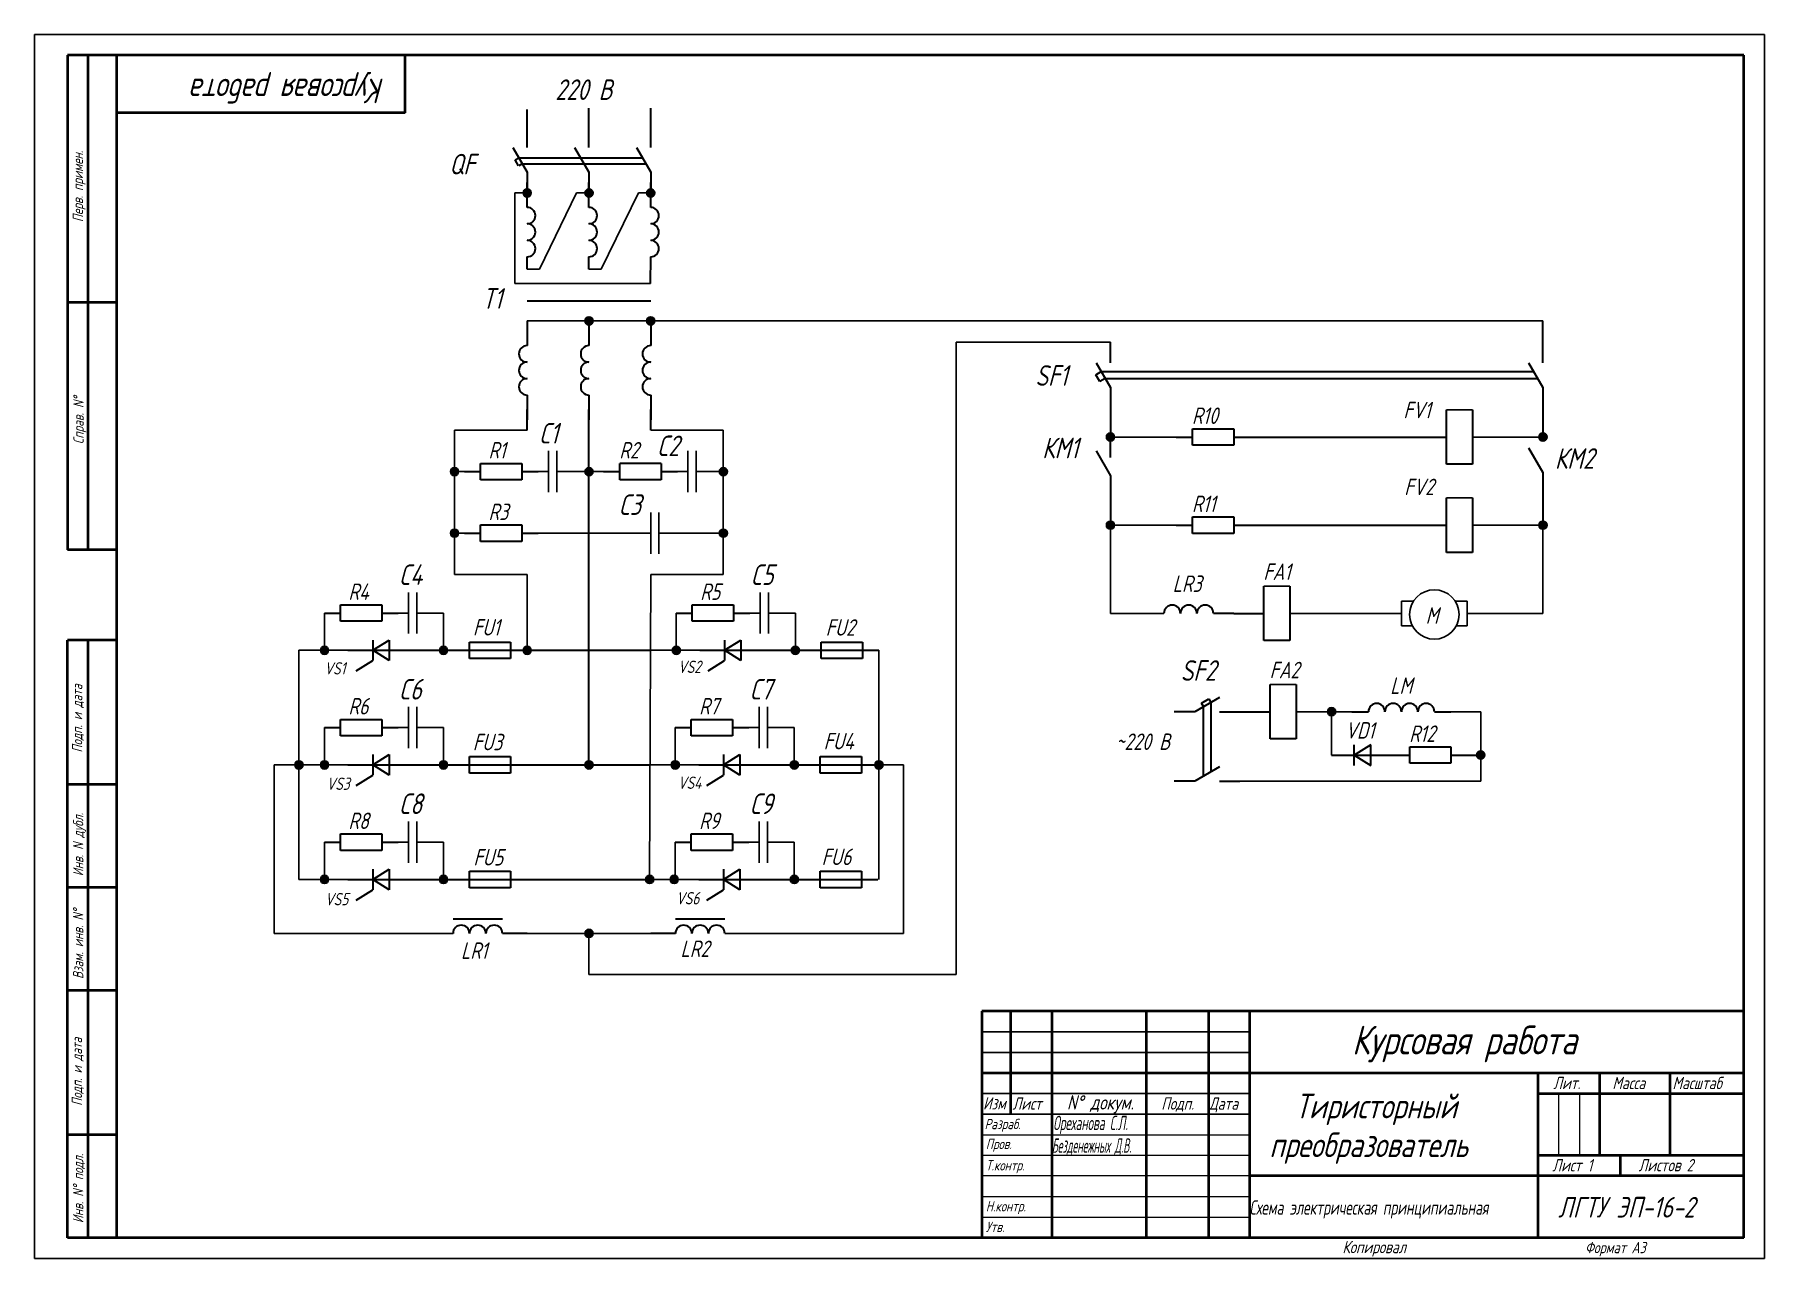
# Model space of a CAD drawing. Header units: millimetres. Extents: x 0 to 420, y 0 to 297.
import ezdxf

# ---------------------------------------------------------------- set-up
doc = ezdxf.new("R2010")
doc.units = ezdxf.units.MM
doc.layers.add('KONTUR', color=7, linetype='Continuous')
for name, color, linetype, lineweight in [('линия эл', 5, 'Continuous', 30), ('Основная', 7, 'Continuous', 40), ('текст', 7, 'Continuous', 30), ('тонкая', 7, 'Continuous', 20)]:
    doc.layers.add(name, color=color, linetype=linetype, lineweight=lineweight)
doc.styles.add('стиль1', font='romand.shx', dxfattribs={"width": 0.8, "oblique": 15})

msp = doc.modelspace()

# ---------------------------------------------------------------- hatches: boundary and pattern name
h = msp.add_hatch(color=7)
h.dxf.hatch_style = 1
h.paths.add_polyline_path([(120.59, 258.58, 1), (118.59, 258.58, 1)])
h = msp.add_hatch(color=7)
h.dxf.hatch_style = 1
h.paths.add_polyline_path([(135.59, 258.58, 1), (133.59, 258.58, 1)])
h = msp.add_hatch(color=7)
h.dxf.hatch_style = 1
h.paths.add_polyline_path([(150.59, 258.58, 1), (148.59, 258.58, 1)])
h = msp.add_hatch(color=7)
h.dxf.hatch_style = 1
h.paths.add_polyline_path([(135.59, 227.52, 1), (133.59, 227.52, 1)])
h = msp.add_hatch(color=7)
h.dxf.hatch_style = 1
h.paths.add_polyline_path([(150.59, 227.52, 1), (148.59, 227.52, 1)])
h = msp.add_hatch(color=7)
h.dxf.hatch_style = 1
h.paths.add_polyline_path([(262.22, 199.33, 1), (260.22, 199.33, 1)])
h = msp.add_hatch(color=7)
h.dxf.hatch_style = 1
h.paths.add_polyline_path([(367.22, 199.33, 1), (365.22, 199.33, 1)])
h = msp.add_hatch(color=7)
h.dxf.hatch_style = 1
h.paths.add_polyline_path([(102.96, 190.95, 1), (100.96, 190.95, 1)])
h = msp.add_hatch(color=7)
h.dxf.hatch_style = 1
h.paths.add_polyline_path([(135.59, 190.95, 1), (133.59, 190.95, 1)])
h = msp.add_hatch(color=7)
h.dxf.hatch_style = 1
h.paths.add_polyline_path([(168.22, 190.95, 1), (166.22, 190.95, 1)])
h = msp.add_hatch(color=7)
h.dxf.hatch_style = 1
h.paths.add_polyline_path([(102.96, 176, 1), (100.96, 176, 1)])
h = msp.add_hatch(color=7)
h.dxf.hatch_style = 1
h.paths.add_polyline_path([(168.22, 176, 1), (166.22, 176, 1)])
h = msp.add_hatch(color=7)
h.dxf.hatch_style = 1
h.paths.add_polyline_path([(262.22, 177.94, 1), (260.22, 177.94, 1)])
h = msp.add_hatch(color=7)
h.dxf.hatch_style = 1
h.paths.add_polyline_path([(367.22, 177.94, 1), (365.22, 177.94, 1)])
h = msp.add_hatch(color=7)
h.dxf.hatch_style = 1
h.paths.add_polyline_path([(71.39, 147.57, 1), (69.39, 147.57, 1)])
h = msp.add_hatch(color=7)
h.dxf.hatch_style = 1
h.paths.add_polyline_path([(100.29, 147.57, 1), (98.29, 147.57, 1)])
h = msp.add_hatch(color=7)
h.dxf.hatch_style = 1
h.paths.add_polyline_path([(120.59, 147.57, 1), (118.59, 147.57, 1)])
h = msp.add_hatch(color=7)
h.dxf.hatch_style = 1
h.paths.add_polyline_path([(156.81, 147.57, 1), (154.81, 147.57, 1)])
h = msp.add_hatch(color=7)
h.dxf.hatch_style = 1
h.paths.add_polyline_path([(185.71, 147.57, 1), (183.71, 147.57, 1)])
h = msp.add_hatch(color=7)
h.dxf.hatch_style = 1
h.paths.add_polyline_path([(315.9, 132.67, 1), (313.9, 132.67, 1)])
h = msp.add_hatch(color=7)
h.dxf.hatch_style = 1
h.paths.add_polyline_path([(352.11, 122.16, 1), (350.11, 122.16, 1)])
h = msp.add_hatch(color=7)
h.dxf.hatch_style = 1
h.paths.add_polyline_path([(65.17, 119.77, 1), (63.17, 119.77, 1)])
h = msp.add_hatch(color=7)
h.dxf.hatch_style = 1
h.paths.add_polyline_path([(71.39, 119.77, 1), (69.39, 119.77, 1)])
h = msp.add_hatch(color=7)
h.dxf.hatch_style = 1
h.paths.add_polyline_path([(100.29, 119.77, 1), (98.29, 119.77, 1)])
h = msp.add_hatch(color=7)
h.dxf.hatch_style = 1
h.paths.add_polyline_path([(135.59, 119.77, 1), (133.59, 119.77, 1)])
h = msp.add_hatch(color=7)
h.dxf.hatch_style = 1
h.paths.add_polyline_path([(156.55, 119.77, 1), (154.55, 119.77, 1)])
h = msp.add_hatch(color=7)
h.dxf.hatch_style = 1
h.paths.add_polyline_path([(185.45, 119.77, 1), (183.45, 119.77, 1)])
h = msp.add_hatch(color=7)
h.dxf.hatch_style = 1
h.paths.add_polyline_path([(206, 119.77, 1), (204, 119.77, 1)])
h = msp.add_hatch(color=7)
h.dxf.hatch_style = 1
h.paths.add_polyline_path([(71.39, 91.97, 1), (69.39, 91.97, 1)])
h = msp.add_hatch(color=7)
h.dxf.hatch_style = 1
h.paths.add_polyline_path([(100.29, 91.97, 1), (98.29, 91.97, 1)])
h = msp.add_hatch(color=7)
h.dxf.hatch_style = 1
h.paths.add_polyline_path([(150.33, 91.97, 1), (148.33, 91.97, 1)])
h = msp.add_hatch(color=7)
h.dxf.hatch_style = 1
h.paths.add_polyline_path([(156.29, 91.97, 1), (154.29, 91.97, 1)])
h = msp.add_hatch(color=7)
h.dxf.hatch_style = 1
h.paths.add_polyline_path([(185.45, 91.97, 1), (183.45, 91.97, 1)])
h = msp.add_hatch(color=7)
h.dxf.hatch_style = 1
h.paths.add_polyline_path([(135.59, 78.86, 1), (133.59, 78.86, 1)])

# ---------------------------------------------------------------- linework, layer by layer
at = {"color": 7}
for p, q in [((119.59, 258.58), (116.59, 258.58)), ((116.59, 258.58), (116.59, 236.58)), ((131.59, 258.58), (122.59, 240.08)), ((134.59, 258.58), (131.59, 258.58)), ((146.59, 258.58), (137.59, 240.08)), ((149.59, 258.58), (146.59, 258.58)), ((119.59, 240.08), (122.59, 240.08)), ((134.59, 240.08), (137.59, 240.08)), ((116.59, 236.58), (149.57, 236.57)), ((149.59, 227.52), (119.59, 227.52)), ((149.59, 227.52), (366.22, 227.52)), ((223.78, 68.86), (223.78, 222.33)), ((261.22, 222.33), (223.78, 222.33)), ((342.81, 205.93), (349.11, 205.93)), ((119.59, 201.02), (101.96, 201.02)), ((101.96, 201.02), (101.96, 190.95)), ((149.59, 201.02), (167.22, 201.02)), ((167.22, 201.02), (167.22, 190.95)), ((261.22, 199.33), (277.16, 199.33)), ((349.11, 199.33), (366.22, 199.33)), ((124.81, 195.95), (124.81, 185.95)), ((126.81, 195.95), (126.81, 185.95)), ((158.61, 195.95), (158.61, 185.95)), ((160.61, 195.95), (160.61, 185.95)), ((101.96, 190.95), (104.74, 190.95)), ((101.96, 190.95), (101.96, 165.94)), ((124.81, 190.95), (122.29, 190.95)), ((126.81, 190.95), (139.81, 190.95)), ((153.66, 190.95), (158.61, 190.95)), ((160.61, 190.95), (167.22, 190.95)), ((167.22, 190.95), (167.22, 165.94)), ((149.59, 181), (149.59, 171)), ((151.59, 181), (151.59, 171)), ((342.81, 184.54), (349.11, 184.54)), ((261.22, 177.94), (277.16, 177.94)), ((261.22, 177.94), (261.22, 156.54)), ((349.11, 177.94), (366.22, 177.94)), ((366.22, 177.94), (366.22, 156.54)), ((101.96, 176), (104.74, 176)), ((120.29, 176), (147.06, 176)), ((149.59, 176), (147.06, 176)), ((151.59, 176), (167.22, 176)), ((101.96, 165.94), (119.59, 165.94)), ((119.59, 165.94), (119.59, 147.57)), ((149.59, 165.94), (149.33, 91.97)), ((149.59, 165.94), (167.22, 165.94)), ((90.79, 161.62), (90.79, 151.62)), ((92.79, 161.62), (92.79, 151.62)), ((176.21, 161.62), (176.21, 151.62)), ((178.21, 161.62), (178.21, 151.62)), ((298.49, 163.14), (304.79, 163.14)), ((70.39, 156.62), (70.39, 147.57)), ((90.79, 156.62), (88.27, 156.62)), ((92.79, 156.62), (99.29, 156.62)), ((99.29, 156.62), (99.29, 147.57)), ((155.81, 156.62), (155.81, 147.57)), ((176.21, 156.62), (173.69, 156.62)), ((178.21, 156.62), (184.71, 156.62)), ((184.71, 156.62), (184.71, 147.57)), ((261.22, 156.54), (274.22, 156.54)), ((304.79, 156.54), (331.9, 156.54)), ((331.9, 159.54), (331.9, 153.54)), ((331.9, 159.54), (334.82, 159.54)), ((347.81, 159.54), (344.89, 159.54)), ((347.81, 159.54), (347.81, 153.54)), ((347.81, 156.54), (366.22, 156.54)), ((331.9, 153.54), (334.52, 153.54)), ((347.81, 153.54), (345.2, 153.54)), ((76.09, 147.57), (64.17, 147.57)), ((64.17, 147.57), (64.17, 119.77)), ((161.51, 147.57), (149.59, 147.57)), ((205, 147.57), (205, 91.97)), ((300, 139.27), (306.3, 139.27)), ((90.79, 133.82), (90.79, 123.82)), ((92.79, 133.82), (92.79, 123.82)), ((175.95, 133.82), (175.95, 123.82)), ((177.95, 133.82), (177.95, 123.82)), ((306.3, 132.67), (321.86, 132.67)), ((314.9, 122.16), (314.9, 132.67)), ((351.11, 132.67), (343.86, 132.67)), ((351.11, 115.83), (351.11, 132.67)), ((70.39, 128.82), (70.39, 119.77)), ((90.79, 128.82), (88.27, 128.82)), ((92.79, 128.82), (99.29, 128.82)), ((99.29, 128.82), (99.29, 119.77)), ((155.55, 128.82), (155.55, 119.77)), ((175.95, 128.82), (173.43, 128.82)), ((177.95, 128.82), (184.45, 128.82)), ((184.45, 128.82), (184.45, 119.77)), ((64.17, 119.77), (58.17, 119.77)), ((58.17, 119.77), (58.17, 78.86)), ((64.17, 119.77), (64.17, 91.97)), ((76.09, 119.77), (64.17, 119.77)), ((161.25, 119.77), (149.33, 119.77)), ((205, 119.77), (211, 119.77)), ((211, 119.77), (211, 78.86)), ((292.67, 115.83), (351.11, 115.83)), ((90.79, 106.02), (90.79, 96.02)), ((92.79, 106.02), (92.79, 96.02)), ((175.95, 106.02), (175.95, 96.02)), ((177.95, 106.02), (177.95, 96.02)), ((70.39, 101.02), (70.39, 91.97)), ((90.79, 101.02), (88.27, 101.02)), ((92.79, 101.02), (99.29, 101.02)), ((99.29, 101.02), (99.29, 91.97)), ((155.55, 101.02), (155.55, 91.97)), ((175.95, 101.02), (173.43, 101.02)), ((177.95, 101.02), (184.45, 101.02)), ((184.45, 101.02), (184.45, 91.97)), ((76.09, 91.97), (64.17, 91.97)), ((161.25, 91.97), (149.33, 91.97)), ((89.34, 78.86), (58.17, 78.86)), ((101.59, 78.86), (88.59, 78.86)), ((134.59, 78.86), (119.59, 78.86)), ((134.59, 78.86), (149.59, 78.86)), ((134.59, 78.86), (134.59, 68.86)), ((167.59, 78.86), (211, 78.86)), ((134.59, 68.86), (223.78, 68.86)), ((295, 55), (230, 55)), ((295, 50), (230, 50)), ((295, 40), (230, 40)), ((295, 35), (230, 35))]:
    msp.add_line(p, q, dxfattribs=at)
msp.add_line((365, 5), (365, 5))
for centre, radius in [((119.59, 258.58), 1), ((134.59, 258.58), 1), ((149.59, 258.58), 1), ((134.59, 227.52), 1), ((149.59, 227.52), 1), ((261.22, 199.33), 1), ((366.22, 199.33), 1), ((101.96, 190.95), 1), ((134.59, 190.95), 1), ((167.22, 190.95), 1), ((101.96, 176), 1), ((167.22, 176), 1), ((261.22, 177.94), 1), ((366.22, 177.94), 1), ((339.86, 156.27), 6), ((70.39, 147.57), 1), ((99.29, 147.57), 1), ((119.59, 147.57), 1), ((155.81, 147.57), 1), ((184.71, 147.57), 1), ((314.9, 132.67), 1), ((351.11, 122.16), 1), ((64.17, 119.77), 1), ((70.39, 119.77), 1), ((99.29, 119.77), 1), ((134.59, 119.77), 1), ((155.55, 119.77), 1), ((184.45, 119.77), 1), ((205, 119.77), 1), ((70.39, 91.97), 1), ((99.29, 91.97), 1), ((149.33, 91.97), 1), ((155.29, 91.97), 1), ((184.45, 91.97), 1), ((134.59, 78.86), 1)]:
    msp.add_circle(centre, radius, dxfattribs=at)
at = {"layer": 'KONTUR'}
for p, q in [((0, 0), (0, 297)), ((0, 297), (420, 297)), ((420, 297), (420, 0)), ((420, 0), (0, 0))]:
    msp.add_line(p, q, dxfattribs=at)
at = {"layer": 'линия эл', "color": 7}
for p, q in [((119.59, 269.58), (119.59, 278.86)), ((134.59, 269.58), (134.59, 279.15)), ((149.59, 269.58), (149.59, 279.15)), ((116.11, 269.59), (119.59, 263.58)), ((131.11, 269.59), (134.59, 263.58)), ((146.11, 269.59), (149.59, 263.58)), ((116.69, 266.58), (117.56, 267.08)), ((117.53, 265.13), (116.69, 266.58)), ((118.41, 265.64), (117.54, 265.14)), ((117.56, 267.08), (147.56, 267.08)), ((118.4, 265.63), (148.4, 265.63)), ((119.59, 263.58), (119.59, 258.58)), ((119.59, 255.08), (119.59, 261.08)), ((134.59, 263.58), (134.59, 258.58)), ((134.59, 255.08), (134.59, 261.08)), ((149.59, 263.58), (149.59, 258.58)), ((149.59, 255.08), (149.59, 261.08)), ((119.59, 240.08), (119.59, 243.08)), ((134.59, 240.08), (134.59, 243.08)), ((149.57, 236.57), (149.59, 243.08)), ((119.59, 232.36), (149.59, 232.36)), ((119.59, 227.52), (119.59, 221.52)), ((134.59, 227.52), (134.59, 221.52)), ((149.59, 227.52), (149.59, 221.52)), ((366.22, 217.33), (366.22, 227.52)), ((261.22, 217.33), (261.22, 222.33)), ((257.69, 214.44), (258.97, 215.23)), ((258.65, 212.79), (257.69, 214.44)), ((257.74, 217.35), (261.22, 211.33)), ((258.97, 215.23), (363.97, 215.23)), ((362.74, 217.35), (366.22, 211.33)), ((259.95, 213.54), (258.65, 212.79)), ((259.95, 213.54), (364.94, 213.54)), ((261.22, 211.33), (261.22, 199.33)), ((366.22, 211.33), (366.22, 199.33)), ((119.59, 209.52), (119.59, 203.52)), ((119.59, 201.02), (119.59, 206.02)), ((134.59, 209.52), (134.59, 203.52)), ((134.59, 119.77), (134.59, 206.02)), ((149.59, 209.52), (149.59, 203.52)), ((149.59, 201.02), (149.59, 206.02)), ((342.81, 192.73), (342.81, 205.93)), ((349.11, 205.93), (349.11, 192.73)), ((261.22, 194.33), (261.22, 199.33)), ((277.16, 199.33), (281.16, 199.33)), ((281.16, 201.35), (291.16, 201.35)), ((281.16, 199.33), (281.16, 201.33)), ((281.16, 197.33), (281.16, 199.33)), ((291.16, 201.33), (291.16, 197.33)), ((291.16, 199.33), (342.81, 199.33)), ((257.74, 195.95), (261.22, 189.94)), ((291.16, 197.33), (281.16, 197.33)), ((362.74, 196.7), (366.22, 190.69)), ((104.41, 190.95), (108.29, 190.95)), ((108.29, 192.95), (118.29, 192.95)), ((108.29, 190.95), (108.29, 192.95)), ((108.29, 188.95), (108.29, 190.95)), ((118.29, 192.95), (118.29, 188.95)), ((118.29, 190.95), (122.29, 190.95)), ((138.12, 190.95), (142.12, 190.95)), ((142.12, 192.97), (152.12, 192.97)), ((142.12, 190.95), (142.12, 192.95)), ((142.12, 188.95), (142.12, 190.95)), ((152.12, 192.95), (152.12, 188.95)), ((152.12, 190.95), (156.12, 190.95)), ((261.22, 189.94), (261.22, 177.94)), ((349.09, 192.73), (342.81, 192.73)), ((366.22, 190.69), (366.22, 177.94)), ((118.29, 188.95), (108.29, 188.95)), ((152.12, 188.95), (142.12, 188.95)), ((342.81, 171.34), (342.81, 184.54)), ((349.11, 184.54), (349.11, 171.34)), ((108.29, 178), (118.29, 178)), ((108.29, 176), (108.29, 178)), ((118.29, 178), (118.29, 174)), ((277.16, 177.94), (281.16, 177.94)), ((281.16, 179.95), (291.16, 179.95)), ((281.16, 177.94), (281.16, 179.94)), ((281.16, 175.94), (281.16, 177.94)), ((291.16, 179.94), (291.16, 175.94)), ((291.16, 177.94), (342.81, 177.94)), ((104.41, 176), (108.29, 176)), ((108.29, 174), (108.29, 176)), ((118.29, 174), (108.29, 174)), ((118.29, 176), (122.29, 176)), ((291.16, 175.94), (281.16, 175.94)), ((349.09, 171.34), (342.81, 171.34)), ((298.49, 149.94), (298.49, 163.14)), ((304.79, 163.14), (304.79, 149.94)), ((70.39, 156.62), (74.27, 156.62)), ((74.27, 158.62), (84.27, 158.62)), ((74.27, 156.62), (74.27, 158.62)), ((74.27, 154.62), (74.27, 156.62)), ((84.27, 158.62), (84.27, 154.62)), ((84.27, 156.62), (88.27, 156.62)), ((155.81, 156.62), (159.69, 156.62)), ((159.69, 158.62), (169.69, 158.62)), ((159.69, 156.62), (159.69, 158.62)), ((159.69, 154.62), (159.69, 156.62)), ((169.69, 158.62), (169.69, 154.62)), ((169.69, 156.62), (173.69, 156.62)), ((291.16, 156.54), (286.22, 156.54)), ((291.16, 156.54), (298.49, 156.54)), ((84.27, 154.62), (74.27, 154.62)), ((169.69, 154.62), (159.69, 154.62)), ((76.09, 147.57), (92.09, 147.57)), ((82.09, 150.07), (82.09, 145.07)), ((82.09, 147.57), (86.09, 150.07)), ((86.09, 145.07), (82.09, 147.57)), ((86.09, 150.07), (86.09, 145.07)), ((92.09, 147.57), (149.59, 147.57)), ((105.59, 149.57), (115.59, 149.57)), ((105.59, 147.57), (105.59, 149.57)), ((105.59, 145.57), (105.59, 147.57)), ((115.59, 149.57), (115.59, 145.57)), ((161.51, 147.57), (177.51, 147.57)), ((167.51, 150.07), (167.51, 145.07)), ((167.51, 147.57), (171.51, 150.07)), ((171.51, 145.07), (167.51, 147.57)), ((171.51, 150.07), (171.51, 145.07)), ((177.51, 147.57), (205, 147.57)), ((191, 149.57), (201, 149.57)), ((191, 147.57), (191, 149.57)), ((191, 145.57), (191, 147.57)), ((201, 149.57), (201, 145.57)), ((304.77, 149.94), (298.49, 149.94)), ((78.09, 142.57), (82.09, 145.07)), ((115.59, 145.57), (105.59, 145.57)), ((163.51, 142.57), (167.51, 145.07)), ((201, 145.57), (191, 145.57)), ((300, 126.07), (300, 139.27)), ((306.3, 139.27), (306.3, 126.07)), ((287.68, 136.15), (281.67, 132.67)), ((283.32, 134.78), (285.07, 135.78)), ((283.82, 133.91), (283.32, 134.78)), ((285.07, 135.78), (285.57, 134.92)), ((285.56, 134.92), (285.56, 118.08)), ((74.27, 130.82), (84.27, 130.82)), ((74.27, 128.82), (74.27, 130.82)), ((84.27, 130.82), (84.27, 126.82)), ((159.43, 130.82), (169.43, 130.82)), ((159.43, 128.82), (159.43, 130.82)), ((169.43, 130.82), (169.43, 126.82)), ((281.67, 132.67), (276.67, 132.67)), ((283.82, 117.07), (283.82, 133.91)), ((287.67, 132.67), (292.67, 132.67)), ((292.67, 132.67), (300, 132.67)), ((319.86, 132.67), (323.86, 132.67)), ((339.86, 132.67), (343.86, 132.67)), ((70.39, 128.82), (74.27, 128.82)), ((74.27, 126.82), (74.27, 128.82)), ((84.27, 126.82), (74.27, 126.82)), ((84.27, 128.82), (88.27, 128.82)), ((155.55, 128.82), (159.43, 128.82)), ((159.43, 126.82), (159.43, 128.82)), ((169.43, 126.82), (159.43, 126.82)), ((169.43, 128.82), (173.43, 128.82)), ((306.28, 126.07), (300, 126.07)), ((82.09, 122.27), (82.09, 117.27)), ((82.09, 119.77), (86.09, 122.27)), ((86.09, 122.27), (86.09, 117.27)), ((167.25, 122.27), (167.25, 117.27)), ((167.25, 119.77), (171.25, 122.27)), ((171.25, 122.27), (171.25, 117.27)), ((314.9, 122.16), (329.9, 122.16)), ((320.4, 119.66), (320.4, 124.66)), ((324.4, 124.66), (320.4, 122.16)), ((320.4, 122.16), (324.4, 119.66)), ((324.4, 119.66), (324.4, 124.66)), ((329.9, 122.16), (333.9, 122.16)), ((333.9, 124.18), (343.9, 124.18)), ((333.9, 122.16), (333.9, 124.16)), ((333.9, 120.16), (333.9, 122.16)), ((343.9, 124.16), (343.9, 120.16)), ((343.9, 122.16), (351.11, 122.16)), ((76.09, 119.77), (92.09, 119.77)), ((86.09, 117.27), (82.09, 119.77)), ((92.09, 119.77), (149.33, 119.77)), ((105.59, 121.77), (115.59, 121.77)), ((105.59, 119.77), (105.59, 121.77)), ((105.59, 117.77), (105.59, 119.77)), ((115.59, 117.77), (105.59, 117.77)), ((115.59, 121.77), (115.59, 117.77)), ((161.25, 119.77), (177.25, 119.77)), ((171.25, 117.27), (167.25, 119.77)), ((177.25, 119.77), (205, 119.77)), ((190.74, 121.77), (200.74, 121.77)), ((190.74, 119.77), (190.74, 121.77)), ((190.74, 117.77), (190.74, 119.77)), ((200.74, 117.77), (190.74, 117.77)), ((200.74, 121.77), (200.74, 117.77)), ((287.68, 119.31), (281.67, 115.83)), ((343.9, 120.16), (333.9, 120.16)), ((78.09, 114.77), (82.09, 117.27)), ((163.25, 114.77), (167.25, 117.27)), ((281.67, 115.83), (276.67, 115.83)), ((287.67, 115.83), (292.67, 115.83)), ((70.39, 101.02), (74.27, 101.02)), ((74.27, 103.02), (84.27, 103.02)), ((74.27, 101.02), (74.27, 103.02)), ((74.27, 99.02), (74.27, 101.02)), ((84.27, 103.02), (84.27, 99.02)), ((84.27, 101.02), (88.27, 101.02)), ((155.55, 101.02), (159.43, 101.02)), ((159.43, 103.02), (169.43, 103.02)), ((159.43, 101.02), (159.43, 103.02)), ((159.43, 99.02), (159.43, 101.02)), ((169.43, 103.02), (169.43, 99.02)), ((169.43, 101.02), (173.43, 101.02)), ((84.27, 99.02), (74.27, 99.02)), ((169.43, 99.02), (159.43, 99.02)), ((82.09, 94.47), (82.09, 89.47)), ((82.09, 91.97), (86.09, 94.47)), ((86.09, 94.47), (86.09, 89.47)), ((105.59, 93.97), (115.59, 93.97)), ((105.59, 91.97), (105.59, 93.97)), ((115.59, 93.97), (115.59, 89.97)), ((167.25, 94.47), (167.25, 89.47)), ((167.25, 91.97), (171.25, 94.47)), ((171.25, 94.47), (171.25, 89.47)), ((190.74, 93.97), (200.74, 93.97)), ((190.74, 91.97), (190.74, 93.97)), ((200.74, 93.97), (200.74, 89.97)), ((76.09, 91.97), (92.09, 91.97)), ((78.09, 86.97), (82.09, 89.47)), ((86.09, 89.47), (82.09, 91.97)), ((92.09, 91.97), (149.59, 91.97)), ((105.59, 89.97), (105.59, 91.97)), ((115.59, 89.97), (105.59, 89.97)), ((161.25, 91.97), (177.25, 91.97)), ((163.25, 86.97), (167.25, 89.47)), ((171.25, 89.47), (167.25, 91.97)), ((177.25, 91.97), (204.74, 91.97)), ((190.74, 89.97), (190.74, 91.97)), ((200.74, 89.97), (190.74, 89.97)), ((101.59, 82.38), (113.59, 82.38)), ((155.59, 82.38), (167.59, 82.38)), ((119.59, 78.86), (113.59, 78.86)), ((155.59, 78.86), (149.59, 78.86))]:
    msp.add_line(p, q, dxfattribs=at)
for centre, start, end in [((119.59, 253.08), 270, 90), ((134.59, 253.08), 270, 90), ((149.59, 253.08), 270, 90), ((119.59, 249.08), 270, 90), ((134.59, 249.08), 270, 90), ((149.59, 249.08), 270, 90), ((119.59, 245.08), 270, 90), ((134.59, 245.08), 270, 90), ((149.59, 245.08), 270, 90), ((119.59, 219.52), 90, 270), ((134.59, 219.52), 90, 270), ((149.59, 219.52), 90, 270), ((119.59, 215.52), 90, 270), ((134.59, 215.52), 90, 270), ((149.59, 215.52), 90, 270), ((119.59, 211.52), 90, 270), ((134.59, 211.52), 90, 270), ((149.59, 211.52), 90, 270), ((276.22, 156.54), 0, 180), ((280.22, 156.54), 0, 180), ((284.22, 156.54), 0, 180), ((325.86, 132.67), 0, 180), ((329.86, 132.67), 0, 180), ((333.86, 132.67), 0, 180), ((337.86, 132.67), 0, 180), ((103.59, 78.86), 0, 180), ((107.59, 78.86), 0, 180), ((111.59, 78.86), 0, 180), ((157.59, 78.86), 0, 180), ((161.59, 78.86), 0, 180), ((165.59, 78.86), 0, 180)]:
    msp.add_arc(centre, 2, start, end, dxfattribs=at)
at = {"layer": 'Основная'}
for p, q in [((8, 292), (8, 172)), ((415, 292), (8, 292)), ((13, 172), (13, 292)), ((20, 45), (20, 292)), ((415, 5), (415, 292)), ((20, 232), (8, 232)), ((20, 172), (8, 172)), ((8, 5), (8, 150)), ((20, 150), (8, 150)), ((13, 5), (13, 150)), ((20, 115), (8, 115)), ((20, 90), (8, 90)), ((20, 65), (8, 65)), ((20, 5), (20, 45)), ((20, 30), (8, 30)), ((415, 5), (8, 5))]:
    msp.add_line(p, q, dxfattribs=at)
at = {"layer": 'Основная', "color": 7}
for p, q in [((90, 278), (90, 292)), ((90, 278), (20, 278)), ((230, 60), (230, 5)), ((415, 60), (230, 60)), ((237, 35), (237, 60)), ((247, 60), (247, 5)), ((270, 5), (270, 60)), ((285, 60), (285, 5)), ((295, 60), (295, 5)), ((230, 45), (415, 45)), ((365, 45), (365, 5)), ((380, 45), (380, 25)), ((397, 45), (397, 25)), ((365, 40), (415, 40)), ((415, 25), (365, 25)), ((385, 25), (385, 20)), ((415, 20), (295, 20))]:
    msp.add_line(p, q, dxfattribs=at)
at = {"layer": 'тонкая', "color": 7}
for p, q in [((369.99, 40), (369.99, 25)), ((375.07, 40), (375.07, 25)), ((230, 30), (295, 30)), ((295, 25), (230, 25)), ((295, 20), (230, 20))]:
    msp.add_line(p, q, dxfattribs=at)
at = {"layer": 'тонкая'}
for points in [[(230, 15), (295, 15)], [(230, 10), (295, 10)]]:
    msp.add_lwpolyline(points, dxfattribs=at)

# ---------------------------------------------------------------- texts
at = {"layer": 'текст', "color": 7, "style": 'стиль1', "oblique": 15, "width": 0.75}
msp.add_text('Курсовая работа', height=6, rotation=180, dxfattribs=at).set_placement((85.08, 286.31))
at = {"layer": 'текст', "color": 7, "style": 'стиль1'}
for s, height, oblique, width, p in [('220 В', 5, 15, 0.75, (126.42, 281.14)), ('QF', 5, 15, 0.75, (100.67, 263.07)), ('Т1', 5, 15, 0.75, (108.76, 230.47)), ('SF1', 5, 15, 0.75, (242.97, 211.77)), ('R10', 4, 15, 0.75, (281.01, 202.51)), ('FV1', 4, 15, 0.75, (332.35, 203.88)), ('С1', 5, 15, 0.75, (122.53, 197.76)), ('R1', 4, 15, 0.75, (110.21, 194.13)), ('R2', 4, 15, 0.75, (141.97, 194.13)), ('С2', 5, 15, 0.75, (151.19, 194.7)), ('КМ1', 5, 15, 0.75, (244.63, 194.18)), ('КМ2', 5, 15, 0.75, (369.11, 191.63)), ('FV2', 4, 15, 0.75, (332.55, 185.23)), ('С3', 5, 15, 0.75, (141.88, 180.43)), ('R11', 4, 15, 0.75, (281.01, 181.12)), ('R3', 4, 15, 0.75, (110.21, 179.18)), ('С4', 5, 15, 0.75, (88.52, 163.43)), ('С5', 5, 15, 0.75, (173.93, 163.43)), ('FА1', 4, 15, 0.75, (298.35, 164.66)), ('R4', 4, 15, 0.75, (76.19, 159.8)), ('LR3', 4, 15, 0.75, (276.32, 161.74)), ('R5', 4, 15, 0.75, (161.61, 159.8)), ('М', 4, 15, 0.75, (337.74, 154.03)), ('FU1', 4, 15, 0.75, (106.43, 151.15)), ('FU2', 4, 15, 0.75, (192.08, 151.12)), ('VS1', 3, 15, 0.75, (70.33, 141.7)), ('VS2', 3, 15, 0.75, (156.2, 142.07)), ('SF2', 5, 15, 0.75, (278.24, 140.17)), ('FА2', 4, 15, 0.75, (299.86, 140.79)), ('С6', 5, 15, 0.75, (88.52, 135.63)), ('С7', 5, 15, 0.75, (173.67, 135.63)), ('LM', 4, 15, 0.75, (329.14, 137)), ('R6', 4, 15, 0.75, (76.19, 132)), ('R7', 4, 15, 0.75, (161.35, 132)), ('FU3', 4, 15, 0.75, (106.4, 123.3)), ('FU4', 4, 15, 0.75, (191.59, 123.53)), ('~220 В', 4, 15, 0.75, (262.48, 123.39)), ('VD1', 4, 15, 0.75, (318.24, 126.14)), ('R12', 4, 15, 0.75, (333.76, 125.34)), ('VS3', 3, 15, 0.75, (70.87, 113.69)), ('VS4', 3, 15, 0.75, (156.16, 113.94)), ('С8', 5, 15, 0.75, (88.52, 107.83)), ('С9', 5, 15, 0.75, (173.67, 107.83)), ('R8', 4, 15, 0.75, (76.19, 104.2)), ('R9', 4, 15, 0.75, (161.35, 104.2)), ('FU5', 4, 15, 0.75, (106.55, 95.35)), ('FU6', 4, 15, 0.75, (191.09, 95.45)), ('VS5', 3, 15, 0.75, (70.49, 85.69)), ('VS6', 3, 15, 0.75, (155.73, 85.91)), ('LR1', 4, 15, 0.75, (103.52, 72.69)), ('LR2', 4, 15, 0.75, (156.83, 73.14)), ('Курсовая работа', 7, 15, 0.75, (319.86, 49.49)), ('Лит.', 3, 15, 0.75, (368.72, 41.07)), ('Масса', 3, 15, 0.75, (383.09, 41.07)), ('Масштаб', 3, 15, 0.75, (397.68, 41.07)), ('Изм', 3, 15, 0.75, (230.28, 36.13)), ('Лист', 3, 15, 0.75, (237.44, 36.08)), ('N%%d докум. ', 3.5, 15, 0.75, (250.65, 36.11)), ('Подп.', 3, 15, 0.75, (273.56, 36.09)), ('Дата', 3, 15, 0.75, (285.14, 36.07)), ('Тиристорный', 6, 15, 0.75, (306.09, 33.98)), ('Разраб.', 2.5, 15, 0.75, (230.66, 31.36)), ('Ореханова С.Л.', 3.5, 10, 0.55, (247.34, 31.12)), ('преобразователь', 6, 15, 0.75, (299.81, 24.57)), ('Пров.', 2.5, 15, 0.75, (230.96, 26.53)), ('Безденежных Д.В.', 3.5, 10, 0.48, (247, 25.62)), ('Т.контр.', 2.5, 15, 0.75, (230.96, 21.33)), ('Лист 1', 3, 15, 0.75, (368.5, 21.11)), ('Листов 2', 3, 15, 0.75, (389.44, 21.13))]:
    msp.add_text(s, height=height, dxfattribs=dict(at, oblique=oblique, width=width)).set_placement(p)
at = {"layer": 'текст', "style": 'стиль1', "oblique": 15, "width": 0.75}
for s, p in [('Перв. примен.', (11.75, 251.51)), ('Справ. N%%d', (11.91, 197.63)), ('Подп. и дата', (11.57, 122.77)), ('Инв. N дубл.', (11.82, 92.75)), ('Взам. инв. N%%d', (11.82, 67.82)), ('Подп. и дата', (11.52, 37.03)), ('Инв. N%%d подл.', (11.82, 8.57))]:
    msp.add_text(s, height=2.5, rotation=90, dxfattribs=at).set_placement(p)
at = {"layer": 'текст', "style": 'стиль1'}
for s, height, oblique, width, p in [('Н.контр.', 2.5, 15, 0.75, (230.96, 11.41)), ('Схема электрическая принципиальная', 3.5, 10, 0.65, (295, 10.61)), ('ЛГТУ ЭП-16-2', 5, 15, 0.75, (369.92, 9.91)), ('Утв.', 2.5, 15, 0.75, (230.96, 6.39)), ('Копировал', 3, 15, 0.75, (317.54, 1.25)), ('Формат А3', 2.75, 15, 0.75, (376.46, 1.25))]:
    msp.add_text(s, height=height, dxfattribs=dict(at, oblique=oblique, width=width)).set_placement(p)

doc.saveas('drawing.dxf')
